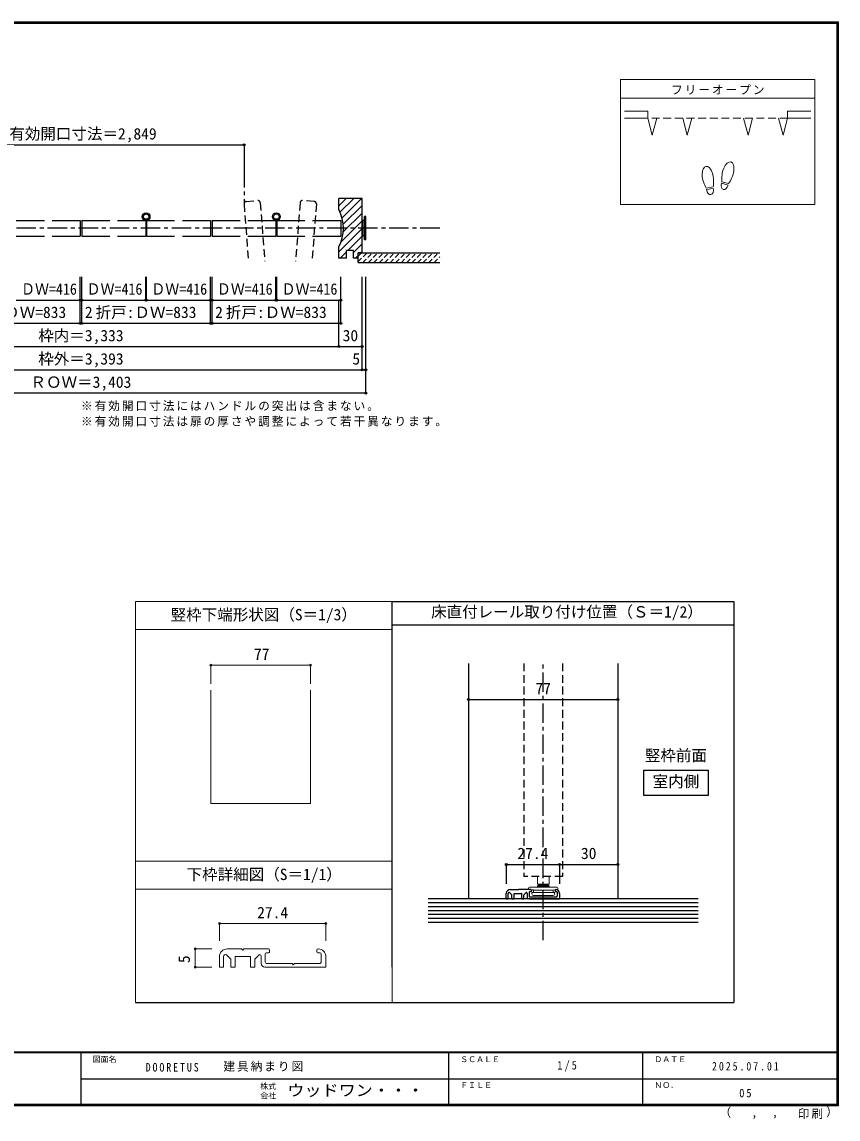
# Model space of a CAD drawing. Units: millimetres, scale not verified, with parts at other scales. Extents: x -973 to 977, y -718 to 696.
# Drawn here: x -74 to 977, y -718 to 696 of the extents above; entities that cross this region are included whole.
import ezdxf
from ezdxf.enums import TextEntityAlignment as Align

# ---------------------------------------------------------------- set-up
doc = ezdxf.new("R2010")
doc.units = ezdxf.units.MM
doc.header["$LTSCALE"] = 5
doc.header["$PDMODE"] = 32
doc.header["$PDSIZE"] = 2.5
for name, pattern in [('CHAIN1', [8, 5, -1, 1, -1]), ('DASHED1', [1.8, 1.2, -0.6]), ('DASHED2', [3, 2, -1])]:
    doc.linetypes.add(name, pattern=pattern)
doc.layers.add('0-0_補助線', color=7, linetype='Continuous', lineweight=18)
for name, color, linetype in [('0-1_通り芯', 4, 'CHAIN1'), ('0-3_仕上げ', 2, 'Continuous'), ('0-4_枠', 7, 'Continuous'), ('0-6_扉', 6, 'Continuous'), ('0-7_金物', 7, 'Continuous'), ('0-A_文字', 7, 'Continuous'), ('0-B_寸法', 7, 'Continuous'), ('0-C_ハッチ', 4, 'DASHED1'), ('1-1_通り芯', 4, 'CHAIN1'), ('1-3_仕上げ', 7, 'Continuous'), ('1-4_枠', 7, 'Continuous'), ('1-6_扉', 7, 'DASHED2'), ('1-A_文字', 7, 'Continuous'), ('1-B_寸法', 7, 'Continuous'), ('F-0_補助線', 7, 'Continuous'), ('F-1_枠', 6, 'Continuous'), ('F-A_文字', 7, 'Continuous')]:
    doc.layers.add(name, color=color, linetype=linetype)
doc.styles.add('ＭＳ ゴシック', font='')
doc.styles.get('ＭＳ ゴシック').set_extended_font_data('MS Gothic')

msp = doc.modelspace()

# ---------------------------------------------------------------- linework, layer by layer
at = {"layer": '0-0_補助線', "color": 3}
for p, q in [((696.639, 621.667), (696.639, 460.667)), ((946.639, 621.667), (696.639, 621.667)), ((946.639, 621.667), (946.639, 460.667)), ((946.639, 597.667), (696.639, 597.667)), ((815.664, 483.378), (807.018, 481.853)), ((816.029, 481.31), (807.383, 479.785)), ((835.132, 485.706), (826.651, 487.978)), ((835.675, 487.735), (827.195, 490.007)), ((946.639, 460.667), (696.639, 460.667)), ((71.653, -50.984), (402.598, -50.984)), ((71.653, -50.984), (71.653, -567.5)), ((402.598, -567.5), (402.598, -50.984)), ((71.653, -86.984), (402.598, -86.984)), ((168.928, -165.261), (168.928, -311.143)), ((297.261, -165.261), (297.261, -311.143)), ((168.928, -311.143), (297.261, -311.143)), ((71.653, -385.648), (402.598, -385.648)), ((71.653, -421.648), (402.598, -421.648))]:
    msp.add_line(p, q, dxfattribs=at)
at = {"layer": '0-0_補助線', "color": 2}
for p, q in [((731.639, 580.751), (701.639, 580.751)), ((731.639, 580.751), (731.639, 571.751)), ((911.639, 580.751), (911.639, 571.751)), ((911.639, 580.751), (941.639, 580.751)), ((731.639, 571.751), (701.639, 571.751)), ((731.639, 571.751), (737.463, 550.017)), ((743.286, 571.751), (737.463, 550.017)), ((776.639, 571.751), (782.463, 550.017)), ((788.286, 571.751), (782.463, 550.017)), ((854.992, 571.751), (860.816, 550.017)), ((866.639, 571.751), (860.816, 550.017)), ((899.992, 571.751), (905.816, 550.017)), ((911.639, 571.751), (905.816, 550.017)), ((911.639, 571.751), (941.639, 571.751))]:
    msp.add_line(p, q, dxfattribs=at)
at = {"layer": '0-0_補助線', "linetype": 'DASHED2'}
msp.add_line((911.639, 571.751), (731.639, 571.751), dxfattribs=at)
at = {"layer": '0-0_補助線', "color": 4}
for p, q in [((168.928, -133.004), (168.928, -156.927)), ((180.041, -465.963), (317.041, -465.963)), ((180.041, -465.963), (180.041, -488.017)), ((317.041, -465.963), (317.041, -488.017)), ((148.766, -498.546), (148.766, -522.046)), ((148.766, -498.546), (170.06, -498.546)), ((148.766, -522.046), (170.06, -522.046))]:
    msp.add_line(p, q, dxfattribs=at)
at = {"layer": '0-0_補助線'}
for p, q in [((589.427, -405.176), (589.427, -415.273)), ((604.427, -415.273), (604.427, -405.176)), ((578.177, -422.074), (578.177, -420.324)), ((578.177, -422.074), (580.354, -422.074)), ((579.427, -419.074), (604.427, -419.074)), ((580.354, -422.074), (583.98, -422.648)), ((583.98, -422.648), (584.302, -422.699)), ((584.302, -425.574), (584.302, -422.699)), ((584.302, -422.726), (609.552, -422.726)), ((589.427, -415.273), (604.427, -415.273)), ((592.552, -415.824), (589.427, -415.273)), ((590.677, -416.574), (589.427, -417.824)), ((589.427, -419.074), (589.427, -417.824)), ((604.427, -417.824), (589.427, -417.824)), ((590.677, -416.574), (603.177, -416.574)), ((592.552, -415.824), (601.302, -415.824)), ((592.552, -415.824), (592.552, -416.574)), ((601.302, -415.824), (604.427, -415.273)), ((601.302, -415.824), (601.302, -416.574)), ((604.427, -417.824), (603.177, -416.574)), ((604.427, -417.824), (604.427, -419.074)), ((604.427, -419.074), (614.427, -419.074)), ((609.552, -422.699), (609.552, -425.574)), ((612.177, -422.926), (612.177, -424.176)), ((615.677, -420.324), (615.677, -422.074)), ((584.302, -426.074), (609.552, -426.074)), ((584.427, -429.824), (609.427, -429.824)), ((180.041, -522.046), (180.041, -508.546)), ((185.041, -522.046), (185.041, -508.331)), ((190.041, -498.546), (208.541, -498.546)), ((200.541, -508.546), (219.541, -508.546)), ((210.041, -500.046), (208.541, -498.546)), ((210.041, -500.046), (211.541, -498.546)), ((243.041, -498.546), (211.541, -498.546)), ((225.981, -511.357), (230.981, -506.357)), ((233.541, -507.417), (233.541, -517.046)), ((239.041, -505.046), (239.041, -515.046)), ((243.541, -503.546), (240.541, -503.546)), ((244.541, -500.046), (244.541, -502.546)), ((305.541, -500.046), (305.541, -502.546)), ((306.541, -503.546), (309.541, -503.546)), ((311.041, -505.046), (311.041, -515.046)), ((317.041, -508.546), (317.041, -522.046)), ((180.041, -522.046), (185.041, -522.046)), ((194.541, -522.046), (200.041, -522.046)), ((200.041, -522.046), (200.041, -509.046)), ((220.041, -522.046), (220.041, -509.046)), ((220.041, -522.046), (225.541, -522.046)), ((225.541, -522.046), (225.541, -512.417)), ((238.541, -522.046), (317.041, -522.046)), ((241.541, -517.546), (273.541, -517.546)), ((275.041, -519.046), (273.541, -517.546))]:
    msp.add_line(p, q, dxfattribs=at)
at = {"layer": '0-0_補助線', "color": 4}
msp.add_lwpolyline([(168.928, -133.004), (297.261, -133.004), (297.261, -156.927)], dxfattribs=at)
at = {"layer": '0-0_補助線'}
for points in [[(609.552, -422.699), (613.499, -422.074), (615.677, -422.074)], [(582.427, -427.824), (582.427, -426.074), (583.802, -426.074)], [(583.802, -426.074), (584.302, -426.074), (584.302, -425.574)], [(609.552, -425.574), (609.552, -426.074), (610.052, -426.074)], [(610.052, -426.074), (611.427, -426.074), (611.427, -427.824)], [(194.541, -522.046), (194.541, -511.796), (189.309, -506.564)], [(275.041, -519.046), (276.541, -517.546), (308.541, -517.546)]]:
    msp.add_lwpolyline(points, dxfattribs=at)
for centre, radius, start, end in [((579.427, -420.324), 1.25, 90, 180), ((614.427, -420.324), 1.25, 0, 90), ((584.427, -427.824), 2, 180, 270), ((609.427, -427.824), 2, 270, 0), ((190.041, -508.546), 10, 90, 180), ((187.541, -508.331), 2.5, 45, 180), ((200.541, -509.046), 0.5, 90, 180), ((219.541, -509.046), 0.5, 0, 90), ((232.041, -507.417), 1.5, 360, 135), ((240.541, -505.046), 1.5, 90, 180), ((243.041, -500.046), 1.5, 360, 90), ((243.541, -502.546), 1, 270, 360), ((307.041, -500.046), 1.5, 90, 180), ((306.541, -502.546), 1, 180, 270), ((307.041, -508.546), 10, 360, 90), ((309.541, -505.046), 1.5, 0, 90), ((227.041, -512.417), 1.5, 135, 180), ((238.541, -517.046), 5, 180, 270), ((241.541, -515.046), 2.5, 180, 270), ((308.541, -515.046), 2.5, 270, 0)]:
    msp.add_arc(centre, radius, start, end, dxfattribs=at)
at = {"layer": '0-0_補助線', "color": 3}
for centre, major_axis, ratio, start_param, end_param in [((809.003, 495.877), (-2.445, 13.867), 0.5, 4.34059143, 8.22577918), ((834.92, 501.878), (3.644, 13.601), 0.5, 4.34059143, 8.22577918), ((834.816, 501.489), (4.416, 16.48), 0.4, 1.85063327, 2.44287679), ((834.816, 501.489), (4.416, 16.48), 0.4, 3.84030852, 4.43255203), ((809.073, 495.481), (-2.963, 16.802), 0.4, 1.85063327, 2.44287679), ((811.706, 480.548), (-1.27, 7.205), 0.6, 1.57079633, 4.71238898), ((809.073, 495.481), (-2.963, 16.802), 0.4, 3.84030852, 4.43255203), ((830.892, 486.842), (1.894, 7.067), 0.6, 1.57079633, 4.71238898)]:
    msp.add_ellipse(centre, major_axis=major_axis, ratio=ratio, start_param=start_param, end_param=end_param, dxfattribs=at)
at = {"layer": '0-0_補助線'}
for p in [(168.928, -133.004), (297.261, -133.004), (180.041, -465.963), (317.041, -465.963), (148.766, -498.546), (148.766, -522.046)]:
    msp.add_point(p, dxfattribs=at)
at = {"layer": '0-1_通り芯'}
for p, q in [((211.653, 507.5), (211.653, 461.264)), ((463.653, 430), (-460.347, 430))]:
    msp.add_line(p, q, dxfattribs=at)
at = {"layer": '0-3_仕上げ'}
for p, q in [((358.653, 398.5), (463.653, 398.5)), ((358.653, 386), (358.653, 398.5)), ((358.653, 386), (463.653, 386))]:
    msp.add_line(p, q, dxfattribs=at)
at = {"layer": '0-4_枠', "color": 3}
for p, q in [((333.653, 454), (333.653, 468.5)), ((363.653, 468.5), (333.653, 468.5)), ((363.653, 398.5), (363.653, 468.5)), ((352.653, 401.5), (343.653, 401.5)), ((343.653, 391.5), (343.653, 401.5)), ((352.653, 391.5), (352.653, 401.5)), ((363.653, 398.5), (358.653, 398.5)), ((358.653, 391.5), (358.653, 398.5)), ((358.653, 391.5), (352.653, 391.5))]:
    msp.add_line(p, q, dxfattribs=at)
msp.add_lwpolyline([(343.653, 391.5), (341.084, 391.5), (333.653, 391.5), (333.653, 406)], dxfattribs=at)
msp.add_arc((288.653, 430), 51, 331.92751, 28.07249, dxfattribs=at)
at = {"layer": '0-6_扉', "color": 2, "linetype": 'DASHED2'}
for p, q in [((211.653, 461.264), (217.259, 387.5)), ((214.417, 464.483), (229.374, 465.619)), ((232.593, 462.855), (238.32, 387.5)), ((283.814, 462.855), (278.088, 387.5)), ((301.99, 464.483), (287.033, 465.619)), ((304.754, 461.264), (299.148, 387.5))]:
    msp.add_line(p, q, dxfattribs=at)
at = {"layer": '0-6_扉'}
for p, q in [((-81.722, 440), (-45.534, 440)), ((-35.534, 440), (0.653, 440)), ((0.653, 440), (0.653, 420)), ((2.653, 440), (38.841, 440)), ((2.653, 440), (2.653, 420)), ((48.841, 440), (85.028, 440)), ((85.028, 440), (85.028, 420)), ((86.028, 440), (122.216, 440)), ((86.028, 440), (86.028, 420)), ((132.216, 440), (168.403, 440)), ((168.403, 440), (168.403, 420)), ((170.403, 440), (206.591, 440)), ((170.403, 440), (170.403, 420)), ((216.591, 440), (252.778, 440)), ((252.778, 440), (252.778, 420)), ((253.778, 440), (289.966, 440)), ((253.778, 440), (253.778, 420)), ((299.966, 440), (336.153, 440)), ((336.153, 440), (336.153, 420)), ((-81.722, 420), (-45.534, 420)), ((-35.534, 420), (0.653, 420)), ((2.653, 420), (38.841, 420)), ((48.841, 420), (85.028, 420)), ((86.028, 420), (122.216, 420)), ((132.216, 420), (168.403, 420)), ((170.403, 420), (206.591, 420)), ((216.591, 420), (252.778, 420)), ((253.778, 420), (289.966, 420)), ((299.966, 420), (336.153, 420))]:
    msp.add_line(p, q, dxfattribs=at)
at = {"layer": '0-6_扉', "color": 2, "linetype": 'DASHED2'}
for centre, start, end in [((214.644, 461.491), 94.34602, 184.34602), ((229.601, 462.628), 4.34602, 94.34602), ((286.806, 462.628), 85.65398, 175.65398), ((301.763, 461.491), 355.65398, 85.65398)]:
    msp.add_arc(centre, 3, start, end, dxfattribs=at)
at = {"layer": '0-7_金物'}
for p, q in [((364.653, 439), (363.653, 439)), ((366.653, 440), (364.653, 440)), ((364.653, 420), (364.653, 440)), ((366.653, 415), (366.653, 445)), ((368.653, 445), (366.653, 445)), ((368.653, 415), (368.653, 445)), ((364.653, 421), (363.653, 421)), ((366.653, 420), (364.653, 420)), ((368.653, 415), (366.653, 415))]:
    msp.add_line(p, q, dxfattribs=at)
for centre, radius in [((85.528, 445), 5), ((85.528, 445), 3.5), ((253.278, 445), 5), ((253.278, 445), 3.5)]:
    msp.add_circle(centre, radius, dxfattribs=at)
at = {"layer": '0-A_文字', "color": 3}
for p, q in [((842.598, -50.984), (842.598, -567.5)), ((402.598, -80.984), (842.598, -80.984)), ((71.653, -567.5), (842.598, -567.5))]:
    msp.add_line(p, q, dxfattribs=at)
msp.add_lwpolyline([(402.598, -522.009), (402.598, -50.984), (842.598, -50.984)], dxfattribs=at)
at = {"layer": '0-B_寸法', "color": 4}
for p, q in [((-208.347, 537.5), (211.653, 537.5)), ((211.653, 537.5), (211.653, 507.5)), ((0.653, 337.5), (0.653, 367.5)), ((2.653, 337.5), (2.653, 367.5)), ((85.028, 337.5), (85.028, 367.5)), ((86.028, 337.5), (86.028, 367.5)), ((168.403, 337.5), (168.403, 367.5)), ((170.403, 337.5), (170.403, 367.5)), ((252.778, 337.5), (252.778, 367.5)), ((253.778, 337.5), (253.778, 367.5)), ((336.153, 337.5), (336.153, 367.5)), ((363.653, 247.5), (363.653, 367.5)), ((368.653, 217.5), (368.653, 367.5)), ((-81.722, 337.5), (0.653, 337.5)), ((0.653, 307.5), (0.653, 337.5)), ((2.653, 337.5), (85.028, 337.5)), ((2.653, 307.5), (2.653, 337.5)), ((86.028, 337.5), (168.403, 337.5)), ((168.403, 307.5), (168.403, 337.5)), ((170.403, 337.5), (252.778, 337.5)), ((170.403, 307.5), (170.403, 337.5)), ((253.778, 337.5), (336.153, 337.5)), ((333.653, 277.5), (333.653, 337.5)), ((336.153, 307.5), (336.153, 337.5)), ((-165.097, 307.5), (0.653, 307.5)), ((0.653, 307.5), (2.653, 307.5)), ((2.653, 307.5), (168.403, 307.5)), ((168.403, 307.5), (170.403, 307.5)), ((170.403, 307.5), (336.153, 307.5)), ((-330.347, 277.5), (333.653, 277.5)), ((333.653, 277.5), (363.653, 277.5)), ((-360.347, 247.5), (363.653, 247.5)), ((363.653, 247.5), (368.653, 247.5)), ((368.653, 217.5), (-365.347, 217.5))]:
    msp.add_line(p, q, dxfattribs=at)
at = {"layer": '0-B_寸法'}
for p in [(211.653, 537.5), (0.653, 337.5), (2.653, 337.5), (85.028, 337.5), (86.028, 337.5), (168.403, 337.5), (170.403, 337.5), (252.778, 337.5), (253.778, 337.5), (336.153, 337.5), (0.653, 307.5), (2.653, 307.5), (168.403, 307.5), (170.403, 307.5), (336.153, 307.5), (333.653, 277.5), (363.653, 277.5), (363.653, 247.5), (368.653, 247.5), (368.653, 217.5)]:
    msp.add_point(p, dxfattribs=at)
at = {"layer": '0-C_ハッチ', "linetype": 'Continuous'}
for p, q in [((333.653, 459.091), (343.062, 468.5)), ((335.232, 450.771), (352.961, 468.5)), ((337.84, 443.479), (362.861, 468.5)), ((339.394, 435.134), (363.653, 459.393)), ((336.555, 412.496), (363.653, 439.594)), ((339.434, 425.274), (363.653, 449.493)), ((333.653, 399.694), (363.653, 429.694)), ((345.358, 401.5), (363.653, 419.795)), ((335.358, 391.5), (343.653, 399.795)), ((352.653, 398.895), (363.653, 409.895)), ((362.157, 398.5), (363.653, 399.996)), ((355.157, 391.5), (358.653, 394.996))]:
    msp.add_line(p, q, dxfattribs=at)
at = {"layer": '0-C_ハッチ'}
for p, q in [((358.653, 386.998), (370.155, 398.5)), ((358.653, 394.069), (363.084, 398.5)), ((364.726, 386), (377.226, 398.5)), ((371.797, 386), (384.297, 398.5)), ((378.868, 386), (391.368, 398.5)), ((385.939, 386), (398.439, 398.5)), ((393.01, 386), (405.51, 398.5)), ((400.081, 386), (412.581, 398.5)), ((407.152, 386), (419.652, 398.5)), ((414.223, 386), (426.723, 398.5)), ((421.294, 386), (433.794, 398.5)), ((428.365, 386), (440.865, 398.5)), ((435.437, 386), (447.937, 398.5)), ((442.508, 386), (455.008, 398.5)), ((449.579, 386), (462.079, 398.5)), ((456.65, 386), (463.653, 393.003))]:
    msp.add_line(p, q, dxfattribs=at)
at = {"layer": '1-1_通り芯'}
msp.add_line((596.927, -487.298), (596.927, -130.676), dxfattribs=at)
at = {"layer": '1-3_仕上げ', "color": 2}
for p, q in [((796.348, -433.926), (448.848, -433.926)), ((448.848, -463.926), (796.348, -463.926))]:
    msp.add_line(p, q, dxfattribs=at)
at = {"layer": '1-3_仕上げ'}
for p, q in [((448.848, -438.926), (796.348, -438.926)), ((448.848, -443.926), (796.348, -443.926)), ((448.848, -448.926), (796.348, -448.926)), ((448.848, -453.926), (796.348, -453.926)), ((448.848, -458.926), (796.348, -458.926))]:
    msp.add_line(p, q, dxfattribs=at)
at = {"layer": '1-4_枠', "color": 3}
for p, q in [((500.677, -130.676), (500.677, -433.926)), ((693.177, -130.676), (693.177, -433.926))]:
    msp.add_line(p, q, dxfattribs=at)
at = {"layer": '1-4_枠'}
for p, q in [((554.427, -422.176), (563.677, -422.176)), ((564.427, -422.926), (563.677, -422.176)), ((564.427, -422.926), (565.177, -422.176)), ((580.927, -422.176), (565.177, -422.176)), ((581.677, -422.926), (581.677, -424.176)), ((612.177, -422.926), (612.177, -424.176)), ((549.427, -433.926), (549.427, -427.176)), ((549.427, -433.926), (551.927, -433.926)), ((551.927, -433.926), (551.927, -427.069)), ((556.677, -433.926), (559.427, -433.926)), ((559.427, -433.926), (559.427, -427.426)), ((559.677, -427.176), (569.177, -427.176)), ((569.427, -433.926), (569.427, -427.426)), ((569.427, -433.926), (572.177, -433.926)), ((572.177, -433.926), (572.177, -429.112)), ((572.396, -428.582), (574.896, -426.082)), ((576.177, -426.612), (576.177, -431.426)), ((578.677, -433.926), (617.927, -433.926)), ((578.927, -425.426), (578.927, -430.426)), ((581.177, -424.676), (579.677, -424.676)), ((580.177, -431.676), (596.177, -431.676)), ((596.927, -432.426), (596.177, -431.676)), ((612.677, -424.676), (614.177, -424.676)), ((614.927, -425.426), (614.927, -430.426)), ((617.927, -427.176), (617.927, -433.926))]:
    msp.add_line(p, q, dxfattribs=at)
for points in [[(556.677, -433.926), (556.677, -428.801), (554.061, -426.185)], [(596.927, -432.426), (597.677, -431.676), (613.677, -431.676)]]:
    msp.add_lwpolyline(points, dxfattribs=at)
for centre, radius, start, end in [((554.427, -427.176), 5, 90, 180), ((580.927, -422.926), 0.75, 360, 90), ((612.927, -422.926), 0.75, 90, 180), ((612.927, -427.176), 5, 360, 90), ((553.177, -427.069), 1.25, 45, 180), ((559.677, -427.426), 0.25, 90, 180), ((569.177, -427.426), 0.25, 0, 90), ((572.927, -429.112), 0.75, 135, 180), ((575.427, -426.612), 0.75, 360, 135), ((578.677, -431.426), 2.5, 180, 270), ((579.677, -425.426), 0.75, 90, 180), ((580.177, -430.426), 1.25, 180, 270), ((581.177, -424.176), 0.5, 270, 360), ((612.677, -424.176), 0.5, 180, 270), ((613.677, -430.426), 1.25, 270, 0), ((614.177, -425.426), 0.75, 0, 90)]:
    msp.add_arc(centre, radius, start, end, dxfattribs=at)
at = {"layer": '1-6_扉'}
for p, q in [((571.927, -130.676), (571.927, -405.176)), ((621.927, -130.676), (621.927, -405.176)), ((621.927, -405.176), (571.927, -405.176))]:
    msp.add_line(p, q, dxfattribs=at)
at = {"layer": '1-A_文字'}
msp.add_lwpolyline([(726.591, -268.37), (809.183, -268.37), (809.183, -300.75), (726.591, -300.75)], close=True, dxfattribs=at)
at = {"layer": '1-B_寸法', "color": 4}
for p, q in [((500.677, -177.289), (693.177, -177.289)), ((549.427, -389.676), (617.927, -389.676)), ((549.427, -389.676), (549.427, -414.676)), ((617.927, -389.676), (617.927, -414.676)), ((617.927, -389.676), (693.177, -389.676)), ((693.177, -389.676), (693.177, -414.676))]:
    msp.add_line(p, q, dxfattribs=at)
at = {"layer": '1-B_寸法'}
for p in [(500.677, -177.289), (693.177, -177.289), (549.427, -389.676), (617.927, -389.676), (693.177, -389.676)]:
    msp.add_point(p, dxfattribs=at)
at = {"layer": 'F-1_枠'}
for p, q in [((-973.347, 695.833), (976.653, 695.833)), ((-973.347, 695), (976.653, 695)), ((-973.347, 694.167), (976.653, 694.167)), ((974.986, 695.833), (974.986, -700.833)), ((975.82, 695.833), (975.82, -700.833)), ((976.653, 695.833), (976.653, -700.833)), ((976.653, -631.667), (-973.347, -631.667)), ((976.653, -632.5), (-973.347, -632.5)), ((1.653, -632.5), (1.653, -699.167)), ((474.986, -632.5), (474.986, -699.167)), ((724.986, -632.5), (724.986, -699.167)), ((1.653, -665.833), (974.986, -665.834)), ((976.653, -699.167), (-973.347, -699.167)), ((976.653, -700), (-973.347, -700)), ((976.653, -700.833), (-973.347, -700.833))]:
    msp.add_line(p, q, dxfattribs=at)

# ---------------------------------------------------------------- texts
at = {"layer": '0-0_補助線', "style": 'ＭＳ ゴシック'}
for s, p in [('竪枠下端形状図（S＝1/3）', (117.125, -79.611)), ('77', (224.419, -130.504)), ('下枠詳細図（S＝1/1）', (137.672, -414.275)), ('27.4', (228.541, -463.463))]:
    msp.add_text(s, height=14.66, dxfattribs=at).set_placement(p, align=Align.BOTTOM_LEFT)
msp.add_text('5', height=14.66, rotation=90, dxfattribs=at).set_placement((146.266, -516.874), align=Align.BOTTOM_LEFT)
at = {"layer": '0-0_補助線', "insert": (761.639, 602.167), "char_height": 11, "attachment_point": 7, "style": 'ＭＳ ゴシック'}
msp.add_mtext('\\T1.17;フリーオープン', dxfattribs=at)
at = {"layer": '0-A_文字', "style": 'ＭＳ ゴシック'}
msp.add_text('床直付レール取り付け位置（Ｓ＝1/2）', height=14.66, dxfattribs=at).set_placement((452.598, -75.984), align=Align.BOTTOM_LEFT)
at = {"layer": '0-A_文字', "char_height": 11, "attachment_point": 7, "style": 'ＭＳ ゴシック'}
for s, insert in [('\\T1.17;※有効開口寸法にはハンドルの突出は含まない。', (1.653, 194.282)), ('\\T1.17;※有効開口寸法は扉の厚さや調整によって若干異なります。', (1.653, 174.282))]:
    msp.add_mtext(s, dxfattribs=dict(at, insert=insert))
at = {"layer": '0-B_寸法', "style": 'ＭＳ ゴシック'}
for s, p in [('有効開口寸法＝2,849', (-90.697, 540)), ('折戸:ＤＷ=833', (-147.222, 310)), ('2', (6.653, 310)), ('折戸:ＤＷ=833', (20.528, 310)), ('2', (174.403, 310)), ('折戸:ＤＷ=833', (188.278, 310)), ('枠内＝3,333', (-53.347, 280)), ('30', (338.653, 280)), ('枠外＝3,393', (-53.347, 250)), ('5', (351.153, 250)), ('ＲＯＷ＝3,403', (-63.347, 220))]:
    msp.add_text(s, height=14.66, dxfattribs=at).set_placement(p, align=Align.BOTTOM_LEFT)
at = {"layer": '0-B_寸法', "style": 'ＭＳ ゴシック', "width": 0.9}
for p in [(-75.534, 340), (8.841, 340), (92.216, 340), (176.591, 340), (259.966, 340)]:
    msp.add_text('ＤＷ=416', height=14.66, dxfattribs=at).set_placement(p, align=Align.BOTTOM_LEFT)
at = {"layer": '1-A_文字', "style": 'ＭＳ ゴシック'}
for s, p in [('竪枠前面', (727.887, -261.008)), ('室内側', (737.887, -294.56))]:
    msp.add_text(s, height=14.66, dxfattribs=at).set_placement(p, align=Align.BOTTOM_LEFT)
at = {"layer": '1-B_寸法', "style": 'ＭＳ ゴシック'}
for s, p in [('77', (586.927, -174.789)), ('27.4', (563.677, -387.176)), ('30', (645.552, -387.176))]:
    msp.add_text(s, height=14.66, dxfattribs=at).set_placement(p, align=Align.BOTTOM_LEFT)
at = {"layer": 'F-0_補助線', "char_height": 11, "attachment_point": 7, "style": 'ＭＳ ゴシック'}
for s, insert in [('\\T1.39;\\W0.85;DOORETUS', (84.986, -656.798)), ('\\T1.17;建具納まり図', (185.035, -656.798))]:
    msp.add_mtext(s, dxfattribs=dict(at, insert=insert))
at = {"layer": 'F-A_文字', "style": 'ＭＳ ゴシック'}
for s, height, p in [('図面名', 7.331, (16.653, -646.667)), ('ＳＣＡＬＥ', 7.331, (489.986, -646.667)), ('ＤＡＴＥ', 7.331, (739.986, -646.667)), ('株式', 7.331, (232.486, -681.5)), ('ＦＩＬＥ', 7.331, (489.986, -680)), ('ＮＯ．', 7.331, (739.986, -680.001)), ('会社', 7.331, (232.486, -693.5)), ('（', 11, (823.992, -718.052)), ('）', 11, (961.387, -717.355)), (',', 11, (865.199, -718.052)), (',', 11, (891.686, -717.588))]:
    msp.add_text(s, height=height, dxfattribs=at).set_placement(p, align=Align.BOTTOM_LEFT)
at = {"layer": 'F-A_文字', "style": 'ＭＳ ゴシック', "width": 1.1}
msp.add_text('ウッドワン・・・', height=14.66, dxfattribs=at).set_placement((267.486, -692.5), align=Align.BOTTOM_LEFT)
at = {"layer": 'F-A_文字', "char_height": 11, "attachment_point": 7, "style": 'ＭＳ ゴシック'}
for s, insert in [('\\T1.38;\\W0.9;1/5', (614.986, -656.667)), ('\\T1.39;\\W0.85;2025.07.01', (814.361, -655.417)), ('\\T1.36;\\W0.9;05', (849.361, -690.001)), ('\\T1.17;印刷', (924.678, -717.82))]:
    msp.add_mtext(s, dxfattribs=dict(at, insert=insert))

doc.saveas('drawing.dxf')
